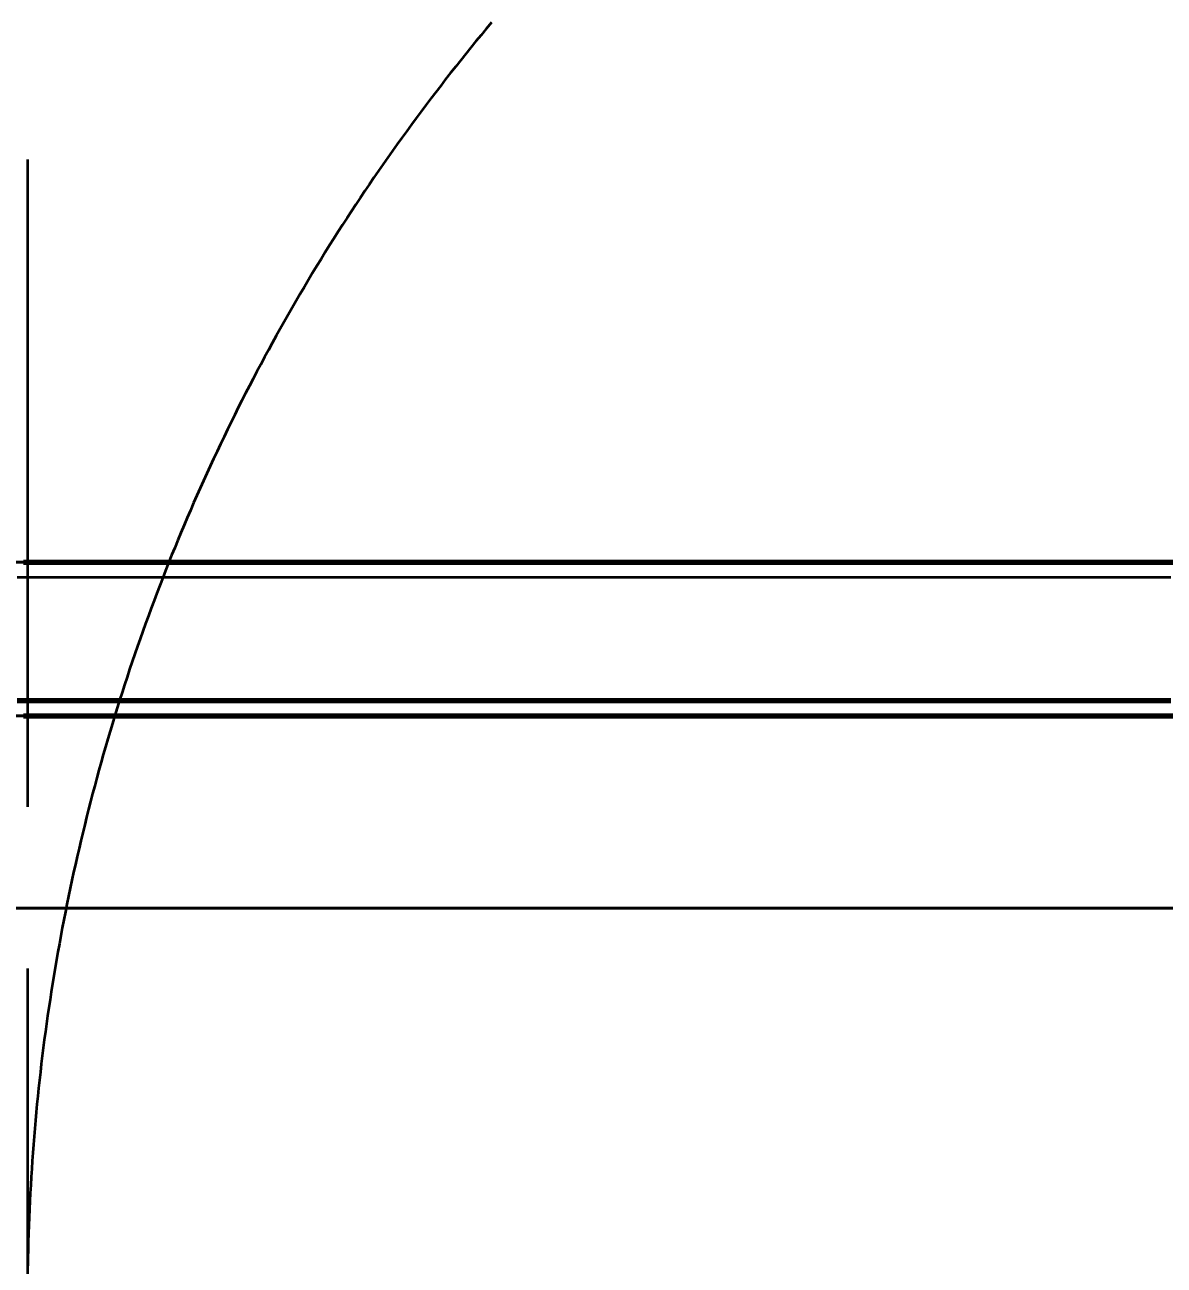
# Model space of a CAD drawing. Header units: millimetres. Extents: x 0 to 2382, y 0 to 420.
# Drawn here: x 146.83 to 153.87, y 294.11 to 301.77 of the extents above; entities that cross this region are included whole.
import ezdxf

# ---------------------------------------------------------------- set-up
doc = ezdxf.new("R2010")
doc.units = ezdxf.units.MM
doc.linetypes.add('IRAM-E-TRAZOS', pattern=[5, 4, -1])
for name, color, linetype, lineweight in [('01-VISIBLE', 7, 'CONTINUOUS', 70), ('02-OCULTA', 4, 'IRAM-E-TRAZOS', 35), ('04-COTA', 3, 'CONTINUOUS', 18)]:
    doc.layers.add(name, color=color, linetype=linetype, lineweight=lineweight)
doc.styles.add('ISO3098', font='isocpeur.ttf')
doc.dimstyles.new('FLAMA-IRAM', dxfattribs={"dimtxt": 3.5, "dimasz": 3.5, "dimexe": 2, "dimexo": 1.5, "dimgap": 1, "dimtad": 1, "dimdec": 1, "dimtxsty": 'ISO3098', "dimblk": 'IRAM_FLECHA', "dimblk1": 'IRAM_FLECHA', "dimblk2": 'IRAM_FLECHA', "dimcen": 2.5, "dimclrd": 256, "dimclre": 256, "dimclrt": 256, "dimazin": 3, "dimtfac": 1, "dimtmove": 0, "dimatfit": 3, "dimlwd": 18, "dimlwe": 18})

# ---------------------------------------------------------------- blocks, each defined once
blk = doc.blocks.new('IRAM_FLECHA')
blk.add_solid([(0, 0), (-1, 0.125), (-1, -0.125)])

msp = doc.modelspace()

# ---------------------------------------------------------------- linework, layer by layer
at = {"layer": '01-VISIBLE'}
for points in [[(146.825, 298.45), (146.9225, 298.45), (147.02, 298.45), (147.1175, 298.45), (147.215, 298.45), (147.3125, 298.45), (147.41, 298.45), (147.5075, 298.45), (147.605, 298.45), (147.7025, 298.45), (147.8, 298.45), (147.8975, 298.45), (147.995, 298.45), (148.0925, 298.45), (148.19, 298.45), (148.2875, 298.45), (148.385, 298.45), (148.4825, 298.45), (148.58, 298.45), (148.6775, 298.45), (148.775, 298.45), (148.8725, 298.45), (148.97, 298.45), (149.0675, 298.45), (149.165, 298.45), (149.2625, 298.45), (149.36, 298.45), (149.4575, 298.45), (149.555, 298.45), (149.6525, 298.45), (149.75, 298.45), (149.8475, 298.45), (149.945, 298.45), (150.0425, 298.45), (150.14, 298.45), (150.2375, 298.45), (150.335, 298.45), (150.4325, 298.45), (150.53, 298.45), (150.6275, 298.45), (150.725, 298.45), (150.8225, 298.45), (150.92, 298.45), (151.0175, 298.45), (151.115, 298.45), (151.2125, 298.45), (151.31, 298.45), (151.4075, 298.45), (151.505, 298.45), (151.6025, 298.45), (151.7, 298.45), (151.7975, 298.45), (151.895, 298.45), (151.9925, 298.45), (152.09, 298.45), (152.1875, 298.45), (152.285, 298.45), (152.3825, 298.45), (152.48, 298.45), (152.5775, 298.45), (152.675, 298.45), (152.7725, 298.45), (152.87, 298.45), (152.9675, 298.45), (153.065, 298.45), (153.1625, 298.45), (153.26, 298.45), (153.3575, 298.45), (153.455, 298.45), (153.5525, 298.45), (153.65, 298.45), (153.7475, 298.45), (153.845, 298.45), (153.9425, 298.45)], [(146.7868, 297.595), (146.8831, 297.595), (146.9794, 297.595), (147.0757, 297.595), (147.172, 297.595), (147.2683, 297.595), (147.3646, 297.595), (147.4609, 297.595), (147.5573, 297.595), (147.6536, 297.595), (147.7499, 297.595), (147.8462, 297.595), (147.9425, 297.595), (148.0388, 297.595), (148.1351, 297.595), (148.2314, 297.595), (148.3278, 297.595), (148.4241, 297.595), (148.5204, 297.595), (148.6167, 297.595), (148.713, 297.595), (148.8093, 297.595), (148.9056, 297.595), (149.0019, 297.595), (149.0983, 297.595), (149.1946, 297.595), (149.2909, 297.595), (149.3872, 297.595), (149.4835, 297.595), (149.5798, 297.595), (149.6761, 297.595), (149.7724, 297.595), (149.8688, 297.595), (149.9651, 297.595), (150.0614, 297.595), (150.1577, 297.595), (150.254, 297.595), (150.3503, 297.595), (150.4466, 297.595), (150.5429, 297.595), (150.6393, 297.595), (150.7356, 297.595), (150.8319, 297.595), (150.9282, 297.595), (151.0245, 297.595), (151.1208, 297.595), (151.2171, 297.595), (151.3134, 297.595), (151.4098, 297.595), (151.5061, 297.595), (151.6024, 297.595), (151.6987, 297.595), (151.795, 297.595), (151.8913, 297.595), (151.9876, 297.595), (152.0839, 297.595), (152.1803, 297.595), (152.2766, 297.595), (152.3729, 297.595), (152.4692, 297.595), (152.5655, 297.595), (152.6618, 297.595), (152.7581, 297.595), (152.8544, 297.595), (152.9508, 297.595), (153.0471, 297.595), (153.1434, 297.595), (153.2397, 297.595), (153.336, 297.595), (153.4323, 297.595), (153.5286, 297.595), (153.6249, 297.595), (153.7213, 297.595), (153.8176, 297.595), (153.9139, 297.595)], [(146.825, 297.5), (146.9225, 297.5), (147.02, 297.5), (147.1175, 297.5), (147.215, 297.5), (147.3125, 297.5), (147.41, 297.5), (147.5075, 297.5), (147.605, 297.5), (147.7025, 297.5), (147.8, 297.5), (147.8975, 297.5), (147.995, 297.5), (148.0925, 297.5), (148.19, 297.5), (148.2875, 297.5), (148.385, 297.5), (148.4825, 297.5), (148.58, 297.5), (148.6775, 297.5), (148.775, 297.5), (148.8725, 297.5), (148.97, 297.5), (149.0675, 297.5), (149.165, 297.5), (149.2625, 297.5), (149.36, 297.5), (149.4575, 297.5), (149.555, 297.5), (149.6525, 297.5), (149.75, 297.5), (149.8475, 297.5), (149.945, 297.5), (150.0425, 297.5), (150.14, 297.5), (150.2375, 297.5), (150.335, 297.5), (150.4325, 297.5), (150.53, 297.5), (150.6275, 297.5), (150.725, 297.5), (150.8225, 297.5), (150.92, 297.5), (151.0175, 297.5), (151.115, 297.5), (151.2125, 297.5), (151.31, 297.5), (151.4075, 297.5), (151.505, 297.5), (151.6025, 297.5), (151.7, 297.5), (151.7975, 297.5), (151.895, 297.5), (151.9925, 297.5), (152.09, 297.5), (152.1875, 297.5), (152.285, 297.5), (152.3825, 297.5), (152.48, 297.5), (152.5775, 297.5), (152.675, 297.5), (152.7725, 297.5), (152.87, 297.5), (152.9675, 297.5), (153.065, 297.5), (153.1625, 297.5), (153.26, 297.5), (153.3575, 297.5), (153.455, 297.5), (153.5525, 297.5), (153.65, 297.5), (153.7475, 297.5), (153.845, 297.5), (153.9425, 297.5)]]:
    msp.add_lwpolyline(points, dxfattribs=at)
at = {"layer": '02-OCULTA'}
msp.add_line((146.85, 305.9382), (146.85, 290.177), dxfattribs=at)
for points in [[(149.717, 301.7846), (149.6849, 301.7462), (149.6529, 301.7077), (149.6211, 301.669), (149.5895, 301.6302), (149.558, 301.5912), (149.5267, 301.5522), (149.4956, 301.513), (149.4646, 301.4736), (149.4337, 301.4342), (149.4031, 301.3946), (149.3726, 301.3549), (149.3422, 301.3151), (149.312, 301.2751), (149.282, 301.235), (149.2522, 301.1948), (149.2225, 301.1545), (149.1929, 301.1141), (149.1636, 301.0735), (149.1344, 301.0328), (149.1054, 300.992), (149.0765, 300.9511), (149.0478, 300.91), (149.0193, 300.8689), (148.9909, 300.8276), (148.9628, 300.7862), (148.9347, 300.7447), (148.9069, 300.7031), (148.8792, 300.6614), (148.8517, 300.6195), (148.8244, 300.5776), (148.7972, 300.5355), (148.7702, 300.4933), (148.7434, 300.451), (148.7168, 300.4087), (148.6903, 300.3661), (148.664, 300.3235), (148.6379, 300.2808), (148.612, 300.238), (148.5862, 300.1951), (148.5606, 300.152), (148.5352, 300.1089), (148.5099, 300.0656), (148.4849, 300.0223), (148.46, 299.9788), (148.4353, 299.9353), (148.4107, 299.8916), (148.3864, 299.8479), (148.3622, 299.804), (148.3382, 299.7601), (148.3144, 299.716), (148.2908, 299.6719), (148.2673, 299.6276), (148.2441, 299.5833), (148.221, 299.5389), (148.1981, 299.4943), (148.1753, 299.4497), (148.1528, 299.405), (148.1304, 299.3602), (148.1083, 299.3153), (148.0863, 299.2703), (148.0644, 299.2252), (148.0428, 299.1801), (148.0214, 299.1348), (148.0001, 299.0895), (147.9791, 299.0441), (147.9582, 298.9986), (147.9375, 298.953), (147.917, 298.9073), (147.8966, 298.8615), (147.8765, 298.8157), (147.8565, 298.7698), (147.8368, 298.7238), (147.8172, 298.6777), (147.7978, 298.6315), (147.7786, 298.5852), (147.7596, 298.5389), (147.7408, 298.4925), (147.7222, 298.446), (147.7037, 298.3995), (147.6855, 298.3529), (147.6674, 298.3062), (147.6495, 298.2594), (147.6319, 298.2125), (147.6144, 298.1656), (147.5971, 298.1186), (147.58, 298.0716), (147.5631, 298.0244), (147.5463, 297.9772), (147.5298, 297.93), (147.5135, 297.8826), (147.4973, 297.8352), (147.4814, 297.7878), (147.4656, 297.7402), (147.4501, 297.6926), (147.4347, 297.645), (147.4195, 297.5973), (147.4046, 297.5495), (147.3898, 297.5016), (147.3752, 297.4537), (147.3608, 297.4058), (147.3466, 297.3578), (147.3326, 297.3097), (147.3188, 297.2615), (147.3052, 297.2134), (147.2918, 297.1651), (147.2786, 297.1168), (147.2656, 297.0685), (147.2528, 297.0201), (147.2402, 296.9716), (147.2277, 296.9231), (147.2155, 296.8745), (147.2035, 296.8259), (147.1917, 296.7773), (147.18, 296.7286), (147.1686, 296.6798), (147.1574, 296.631), (147.1463, 296.5822), (147.1355, 296.5333), (147.1249, 296.4844), (147.1144, 296.4354), (147.1042, 296.3864), (147.0942, 296.3373), (147.0843, 296.2882), (147.0747, 296.2391), (147.0653, 296.1899), (147.056, 296.1407), (147.047, 296.0914), (147.0382, 296.0421), (147.0295, 295.9928), (147.0211, 295.9435), (147.0129, 295.8941), (147.0049, 295.8446), (146.997, 295.7952), (146.9894, 295.7457), (146.982, 295.6962), (146.9748, 295.6466), (146.9678, 295.597), (146.9609, 295.5474), (146.9543, 295.4978), (146.9479, 295.4481), (146.9417, 295.3985), (146.9357, 295.3487), (146.9299, 295.299), (146.9243, 295.2492), (146.9189, 295.1995), (146.9137, 295.1497), (146.9087, 295.0998), (146.9039, 295.05), (146.8993, 295.0001), (146.895, 294.9503), (146.8908, 294.9004), (146.8868, 294.8504), (146.883, 294.8005), (146.8795, 294.7506), (146.8761, 294.7006), (146.8729, 294.6506), (146.87, 294.6006), (146.8672, 294.5506), (146.8647, 294.5006), (146.8623, 294.4506), (146.8602, 294.4006), (146.8583, 294.3506), (146.8565, 294.3005), (146.855, 294.2505), (146.8537, 294.2004), (146.8525, 294.1503), (146.8516, 294.1003)], [(149.717, 301.7846), (149.6849, 301.7462), (149.6529, 301.7077), (149.6211, 301.669), (149.5895, 301.6302), (149.558, 301.5912), (149.5267, 301.5522), (149.4956, 301.513), (149.4646, 301.4736), (149.4337, 301.4342), (149.4031, 301.3946), (149.3726, 301.3549), (149.3422, 301.3151), (149.312, 301.2751), (149.282, 301.235), (149.2522, 301.1948), (149.2225, 301.1545), (149.1929, 301.1141), (149.1636, 301.0735), (149.1344, 301.0328), (149.1054, 300.992), (149.0765, 300.9511), (149.0478, 300.91), (149.0193, 300.8689), (148.9909, 300.8276), (148.9628, 300.7862), (148.9347, 300.7447), (148.9069, 300.7031), (148.8792, 300.6614), (148.8517, 300.6195), (148.8244, 300.5776), (148.7972, 300.5355), (148.7702, 300.4933), (148.7434, 300.451), (148.7168, 300.4087), (148.6903, 300.3661), (148.664, 300.3235), (148.6379, 300.2808), (148.612, 300.238), (148.5862, 300.1951), (148.5606, 300.152), (148.5352, 300.1089), (148.5099, 300.0656), (148.4849, 300.0223), (148.46, 299.9788), (148.4353, 299.9353), (148.4107, 299.8916), (148.3864, 299.8479), (148.3622, 299.804), (148.3382, 299.7601), (148.3144, 299.716), (148.2908, 299.6719), (148.2673, 299.6276), (148.2441, 299.5833), (148.221, 299.5389), (148.1981, 299.4943), (148.1753, 299.4497), (148.1528, 299.405), (148.1304, 299.3602), (148.1083, 299.3153), (148.0863, 299.2703), (148.0644, 299.2252), (148.0428, 299.1801), (148.0214, 299.1348), (148.0001, 299.0895), (147.9791, 299.0441), (147.9582, 298.9986), (147.9375, 298.953), (147.917, 298.9073), (147.8966, 298.8615), (147.8765, 298.8157), (147.8565, 298.7698), (147.8368, 298.7238), (147.8172, 298.6777), (147.7978, 298.6315), (147.7786, 298.5852), (147.7596, 298.5389), (147.7408, 298.4925), (147.7222, 298.446), (147.7037, 298.3995), (147.6855, 298.3529), (147.6674, 298.3062), (147.6495, 298.2594), (147.6319, 298.2125), (147.6144, 298.1656), (147.5971, 298.1186), (147.58, 298.0716), (147.5631, 298.0244), (147.5463, 297.9772), (147.5298, 297.93), (147.5135, 297.8826), (147.4973, 297.8352), (147.4814, 297.7878), (147.4656, 297.7402), (147.4501, 297.6926), (147.4347, 297.645), (147.4195, 297.5973), (147.4046, 297.5495), (147.3898, 297.5016), (147.3752, 297.4537), (147.3608, 297.4058), (147.3466, 297.3578), (147.3326, 297.3097), (147.3188, 297.2615), (147.3052, 297.2134), (147.2918, 297.1651), (147.2786, 297.1168), (147.2656, 297.0685), (147.2528, 297.0201), (147.2402, 296.9716), (147.2277, 296.9231), (147.2155, 296.8745), (147.2035, 296.8259), (147.1917, 296.7773), (147.18, 296.7286), (147.1686, 296.6798), (147.1574, 296.631), (147.1463, 296.5822), (147.1355, 296.5333), (147.1249, 296.4844), (147.1144, 296.4354), (147.1042, 296.3864), (147.0942, 296.3373), (147.0843, 296.2882), (147.0747, 296.2391), (147.0653, 296.1899), (147.056, 296.1407), (147.047, 296.0914), (147.0382, 296.0421), (147.0295, 295.9928), (147.0211, 295.9435), (147.0129, 295.8941), (147.0049, 295.8446), (146.997, 295.7952), (146.9894, 295.7457), (146.982, 295.6962), (146.9748, 295.6466), (146.9678, 295.597), (146.9609, 295.5474), (146.9543, 295.4978), (146.9479, 295.4481), (146.9417, 295.3985), (146.9357, 295.3487), (146.9299, 295.299), (146.9243, 295.2492), (146.9189, 295.1995), (146.9137, 295.1497), (146.9087, 295.0998), (146.9039, 295.05), (146.8993, 295.0001), (146.895, 294.9503), (146.8908, 294.9004), (146.8868, 294.8504), (146.883, 294.8005), (146.8795, 294.7506), (146.8761, 294.7006), (146.8729, 294.6506), (146.87, 294.6006), (146.8672, 294.5506), (146.8647, 294.5006), (146.8623, 294.4506), (146.8602, 294.4006), (146.8583, 294.3506), (146.8565, 294.3005), (146.855, 294.2505), (146.8537, 294.2004), (146.8525, 294.1503), (146.8516, 294.1003)], [(153.8876, 298.45), (153.7925, 298.45), (153.6974, 298.45), (153.6023, 298.45), (153.5071, 298.45), (153.412, 298.45), (153.3169, 298.45), (153.2218, 298.45), (153.1266, 298.45), (153.0315, 298.45), (152.9364, 298.45), (152.8413, 298.45), (152.7461, 298.45), (152.651, 298.45), (152.5559, 298.45), (152.4608, 298.45), (152.3656, 298.45), (152.2705, 298.45), (152.1754, 298.45), (152.0803, 298.45), (151.9851, 298.45), (151.89, 298.45), (151.7949, 298.45), (151.6998, 298.45), (151.6046, 298.45), (151.5095, 298.45), (151.4144, 298.45), (151.3193, 298.45), (151.2241, 298.45), (151.129, 298.45), (151.0339, 298.45), (150.9388, 298.45), (150.8436, 298.45), (150.7485, 298.45), (150.6534, 298.45), (150.5583, 298.45), (150.4631, 298.45), (150.368, 298.45), (150.2729, 298.45), (150.1778, 298.45), (150.0826, 298.45), (149.9875, 298.45), (149.8924, 298.45), (149.7973, 298.45), (149.7021, 298.45), (149.607, 298.45), (149.5119, 298.45), (149.4168, 298.45), (149.3216, 298.45), (149.2265, 298.45), (149.1314, 298.45), (149.0363, 298.45), (148.9411, 298.45), (148.846, 298.45), (148.7509, 298.45), (148.6558, 298.45), (148.5606, 298.45), (148.4655, 298.45), (148.3704, 298.45), (148.2753, 298.45), (148.1801, 298.45), (148.085, 298.45), (147.9899, 298.45), (147.8948, 298.45), (147.7996, 298.45), (147.7045, 298.45), (147.6094, 298.45), (147.5143, 298.45), (147.4191, 298.45), (147.324, 298.45), (147.2289, 298.45), (147.1338, 298.45), (147.0386, 298.45), (146.9435, 298.45), (146.8484, 298.45), (146.7533, 298.45)], [(146.7533, 298.45), (146.8484, 298.45), (146.9435, 298.45), (147.0386, 298.45), (147.1338, 298.45), (147.2289, 298.45), (147.324, 298.45), (147.4191, 298.45), (147.5143, 298.45), (147.6094, 298.45), (147.7045, 298.45), (147.7996, 298.45), (147.8948, 298.45), (147.9899, 298.45), (148.085, 298.45), (148.1801, 298.45), (148.2753, 298.45), (148.3704, 298.45), (148.4655, 298.45), (148.5606, 298.45), (148.6558, 298.45), (148.7509, 298.45), (148.846, 298.45), (148.9411, 298.45), (149.0363, 298.45), (149.1314, 298.45), (149.2265, 298.45), (149.3216, 298.45), (149.4168, 298.45), (149.5119, 298.45), (149.607, 298.45), (149.7021, 298.45), (149.7973, 298.45), (149.8924, 298.45), (149.9875, 298.45), (150.0826, 298.45), (150.1778, 298.45), (150.2729, 298.45), (150.368, 298.45), (150.4631, 298.45), (150.5583, 298.45), (150.6534, 298.45), (150.7485, 298.45), (150.8436, 298.45), (150.9388, 298.45), (151.0339, 298.45), (151.129, 298.45), (151.2241, 298.45), (151.3193, 298.45), (151.4144, 298.45), (151.5095, 298.45), (151.6046, 298.45), (151.6998, 298.45), (151.7949, 298.45), (151.89, 298.45), (151.9851, 298.45), (152.0803, 298.45), (152.1754, 298.45), (152.2705, 298.45), (152.3656, 298.45), (152.4608, 298.45), (152.5559, 298.45), (152.651, 298.45), (152.7461, 298.45), (152.8413, 298.45), (152.9364, 298.45), (153.0315, 298.45), (153.1266, 298.45), (153.2218, 298.45), (153.3169, 298.45), (153.412, 298.45), (153.5071, 298.45), (153.6023, 298.45), (153.6974, 298.45), (153.7925, 298.45), (153.8876, 298.45)], [(153.9425, 298.45), (153.845, 298.45), (153.7475, 298.45), (153.65, 298.45), (153.5525, 298.45), (153.455, 298.45), (153.3575, 298.45), (153.26, 298.45), (153.1625, 298.45), (153.065, 298.45), (152.9675, 298.45), (152.87, 298.45), (152.7725, 298.45), (152.675, 298.45), (152.5775, 298.45), (152.48, 298.45), (152.3825, 298.45), (152.285, 298.45), (152.1875, 298.45), (152.09, 298.45), (151.9925, 298.45), (151.895, 298.45), (151.7975, 298.45), (151.7, 298.45), (151.6025, 298.45), (151.505, 298.45), (151.4075, 298.45), (151.31, 298.45), (151.2125, 298.45), (151.115, 298.45), (151.0175, 298.45), (150.92, 298.45), (150.8225, 298.45), (150.725, 298.45), (150.6275, 298.45), (150.53, 298.45), (150.4325, 298.45), (150.335, 298.45), (150.2375, 298.45), (150.14, 298.45), (150.0425, 298.45), (149.945, 298.45), (149.8475, 298.45), (149.75, 298.45), (149.6525, 298.45), (149.555, 298.45), (149.4575, 298.45), (149.36, 298.45), (149.2625, 298.45), (149.165, 298.45), (149.0675, 298.45), (148.97, 298.45), (148.8725, 298.45), (148.775, 298.45), (148.6775, 298.45), (148.58, 298.45), (148.4825, 298.45), (148.385, 298.45), (148.2875, 298.45), (148.19, 298.45), (148.0925, 298.45), (147.995, 298.45), (147.8975, 298.45), (147.8, 298.45), (147.7025, 298.45), (147.605, 298.45), (147.5075, 298.45), (147.41, 298.45), (147.3125, 298.45), (147.215, 298.45), (147.1175, 298.45), (147.02, 298.45), (146.9225, 298.45), (146.825, 298.45)], [(153.9139, 298.355), (153.8176, 298.355), (153.7213, 298.355), (153.6249, 298.355), (153.5286, 298.355), (153.4323, 298.355), (153.336, 298.355), (153.2397, 298.355), (153.1434, 298.355), (153.0471, 298.355), (152.9508, 298.355), (152.8544, 298.355), (152.7581, 298.355), (152.6618, 298.355), (152.5655, 298.355), (152.4692, 298.355), (152.3729, 298.355), (152.2766, 298.355), (152.1803, 298.355), (152.0839, 298.355), (151.9876, 298.355), (151.8913, 298.355), (151.795, 298.355), (151.6987, 298.355), (151.6024, 298.355), (151.5061, 298.355), (151.4098, 298.355), (151.3134, 298.355), (151.2171, 298.355), (151.1208, 298.355), (151.0245, 298.355), (150.9282, 298.355), (150.8319, 298.355), (150.7356, 298.355), (150.6393, 298.355), (150.5429, 298.355), (150.4466, 298.355), (150.3503, 298.355), (150.254, 298.355), (150.1577, 298.355), (150.0614, 298.355), (149.9651, 298.355), (149.8688, 298.355), (149.7724, 298.355), (149.6761, 298.355), (149.5798, 298.355), (149.4835, 298.355), (149.3872, 298.355), (149.2909, 298.355), (149.1946, 298.355), (149.0983, 298.355), (149.0019, 298.355), (148.9056, 298.355), (148.8093, 298.355), (148.713, 298.355), (148.6167, 298.355), (148.5204, 298.355), (148.4241, 298.355), (148.3278, 298.355), (148.2314, 298.355), (148.1351, 298.355), (148.0388, 298.355), (147.9425, 298.355), (147.8462, 298.355), (147.7499, 298.355), (147.6536, 298.355), (147.5573, 298.355), (147.4609, 298.355), (147.3646, 298.355), (147.2683, 298.355), (147.172, 298.355), (147.0757, 298.355), (146.9794, 298.355), (146.8831, 298.355), (146.7868, 298.355)], [(153.9139, 298.355), (153.8176, 298.355), (153.7213, 298.355), (153.6249, 298.355), (153.5286, 298.355), (153.4323, 298.355), (153.336, 298.355), (153.2397, 298.355), (153.1434, 298.355), (153.0471, 298.355), (152.9508, 298.355), (152.8544, 298.355), (152.7581, 298.355), (152.6618, 298.355), (152.5655, 298.355), (152.4692, 298.355), (152.3729, 298.355), (152.2766, 298.355), (152.1803, 298.355), (152.0839, 298.355), (151.9876, 298.355), (151.8913, 298.355), (151.795, 298.355), (151.6987, 298.355), (151.6024, 298.355), (151.5061, 298.355), (151.4098, 298.355), (151.3134, 298.355), (151.2171, 298.355), (151.1208, 298.355), (151.0245, 298.355), (150.9282, 298.355), (150.8319, 298.355), (150.7356, 298.355), (150.6393, 298.355), (150.5429, 298.355), (150.4466, 298.355), (150.3503, 298.355), (150.254, 298.355), (150.1577, 298.355), (150.0614, 298.355), (149.9651, 298.355), (149.8688, 298.355), (149.7724, 298.355), (149.6761, 298.355), (149.5798, 298.355), (149.4835, 298.355), (149.3872, 298.355), (149.2909, 298.355), (149.1946, 298.355), (149.0983, 298.355), (149.0019, 298.355), (148.9056, 298.355), (148.8093, 298.355), (148.713, 298.355), (148.6167, 298.355), (148.5204, 298.355), (148.4241, 298.355), (148.3278, 298.355), (148.2314, 298.355), (148.1351, 298.355), (148.0388, 298.355), (147.9425, 298.355), (147.8462, 298.355), (147.7499, 298.355), (147.6536, 298.355), (147.5573, 298.355), (147.4609, 298.355), (147.3646, 298.355), (147.2683, 298.355), (147.172, 298.355), (147.0757, 298.355), (146.9794, 298.355), (146.8831, 298.355), (146.7868, 298.355)], [(146.8168, 297.595), (146.9122, 297.595), (147.0075, 297.595), (147.1029, 297.595), (147.1982, 297.595), (147.2936, 297.595), (147.389, 297.595), (147.4843, 297.595), (147.5797, 297.595), (147.6751, 297.595), (147.7704, 297.595), (147.8658, 297.595), (147.9611, 297.595), (148.0565, 297.595), (148.1519, 297.595), (148.2472, 297.595), (148.3426, 297.595), (148.438, 297.595), (148.5333, 297.595), (148.6287, 297.595), (148.724, 297.595), (148.8194, 297.595), (148.9148, 297.595), (149.0101, 297.595), (149.1055, 297.595), (149.2009, 297.595), (149.2962, 297.595), (149.3916, 297.595), (149.4869, 297.595), (149.5823, 297.595), (149.6777, 297.595), (149.773, 297.595), (149.8684, 297.595), (149.9638, 297.595), (150.0591, 297.595), (150.1545, 297.595), (150.2498, 297.595), (150.3452, 297.595), (150.4406, 297.595), (150.5359, 297.595), (150.6313, 297.595), (150.7267, 297.595), (150.822, 297.595), (150.9174, 297.595), (151.0127, 297.595), (151.1081, 297.595), (151.2035, 297.595), (151.2988, 297.595), (151.3942, 297.595), (151.4896, 297.595), (151.5849, 297.595), (151.6803, 297.595), (151.7756, 297.595), (151.871, 297.595), (151.9664, 297.595), (152.0617, 297.595), (152.1571, 297.595), (152.2525, 297.595), (152.3478, 297.595), (152.4432, 297.595), (152.5385, 297.595), (152.6339, 297.595), (152.7293, 297.595), (152.8246, 297.595), (152.92, 297.595), (153.0154, 297.595), (153.1107, 297.595), (153.2061, 297.595), (153.3014, 297.595), (153.3968, 297.595), (153.4922, 297.595), (153.5875, 297.595), (153.6829, 297.595), (153.7783, 297.595), (153.8736, 297.595)], [(153.8876, 297.5), (153.7925, 297.5), (153.6974, 297.5), (153.6023, 297.5), (153.5071, 297.5), (153.412, 297.5), (153.3169, 297.5), (153.2218, 297.5), (153.1266, 297.5), (153.0315, 297.5), (152.9364, 297.5), (152.8413, 297.5), (152.7461, 297.5), (152.651, 297.5), (152.5559, 297.5), (152.4608, 297.5), (152.3656, 297.5), (152.2705, 297.5), (152.1754, 297.5), (152.0803, 297.5), (151.9851, 297.5), (151.89, 297.5), (151.7949, 297.5), (151.6998, 297.5), (151.6046, 297.5), (151.5095, 297.5), (151.4144, 297.5), (151.3193, 297.5), (151.2241, 297.5), (151.129, 297.5), (151.0339, 297.5), (150.9388, 297.5), (150.8436, 297.5), (150.7485, 297.5), (150.6534, 297.5), (150.5583, 297.5), (150.4631, 297.5), (150.368, 297.5), (150.2729, 297.5), (150.1778, 297.5), (150.0826, 297.5), (149.9875, 297.5), (149.8924, 297.5), (149.7973, 297.5), (149.7021, 297.5), (149.607, 297.5), (149.5119, 297.5), (149.4168, 297.5), (149.3216, 297.5), (149.2265, 297.5), (149.1314, 297.5), (149.0363, 297.5), (148.9411, 297.5), (148.846, 297.5), (148.7509, 297.5), (148.6558, 297.5), (148.5606, 297.5), (148.4655, 297.5), (148.3704, 297.5), (148.2753, 297.5), (148.1801, 297.5), (148.085, 297.5), (147.9899, 297.5), (147.8948, 297.5), (147.7996, 297.5), (147.7045, 297.5), (147.6094, 297.5), (147.5143, 297.5), (147.4191, 297.5), (147.324, 297.5), (147.2289, 297.5), (147.1338, 297.5), (147.0386, 297.5), (146.9435, 297.5), (146.8484, 297.5), (146.7533, 297.5)], [(146.7533, 297.5), (146.8484, 297.5), (146.9435, 297.5), (147.0386, 297.5), (147.1338, 297.5), (147.2289, 297.5), (147.324, 297.5), (147.4191, 297.5), (147.5143, 297.5), (147.6094, 297.5), (147.7045, 297.5), (147.7996, 297.5), (147.8948, 297.5), (147.9899, 297.5), (148.085, 297.5), (148.1801, 297.5), (148.2753, 297.5), (148.3704, 297.5), (148.4655, 297.5), (148.5606, 297.5), (148.6558, 297.5), (148.7509, 297.5), (148.846, 297.5), (148.9411, 297.5), (149.0363, 297.5), (149.1314, 297.5), (149.2265, 297.5), (149.3216, 297.5), (149.4168, 297.5), (149.5119, 297.5), (149.607, 297.5), (149.7021, 297.5), (149.7973, 297.5), (149.8924, 297.5), (149.9875, 297.5), (150.0826, 297.5), (150.1778, 297.5), (150.2729, 297.5), (150.368, 297.5), (150.4631, 297.5), (150.5583, 297.5), (150.6534, 297.5), (150.7485, 297.5), (150.8436, 297.5), (150.9388, 297.5), (151.0339, 297.5), (151.129, 297.5), (151.2241, 297.5), (151.3193, 297.5), (151.4144, 297.5), (151.5095, 297.5), (151.6046, 297.5), (151.6998, 297.5), (151.7949, 297.5), (151.89, 297.5), (151.9851, 297.5), (152.0803, 297.5), (152.1754, 297.5), (152.2705, 297.5), (152.3656, 297.5), (152.4608, 297.5), (152.5559, 297.5), (152.651, 297.5), (152.7461, 297.5), (152.8413, 297.5), (152.9364, 297.5), (153.0315, 297.5), (153.1266, 297.5), (153.2218, 297.5), (153.3169, 297.5), (153.412, 297.5), (153.5071, 297.5), (153.6023, 297.5), (153.6974, 297.5), (153.7925, 297.5), (153.8876, 297.5)], [(153.8876, 297.5), (153.7925, 297.5), (153.6974, 297.5), (153.6023, 297.5), (153.5071, 297.5), (153.412, 297.5), (153.3169, 297.5), (153.2218, 297.5), (153.1266, 297.5), (153.0315, 297.5), (152.9364, 297.5), (152.8413, 297.5), (152.7461, 297.5), (152.651, 297.5), (152.5559, 297.5), (152.4608, 297.5), (152.3656, 297.5), (152.2705, 297.5), (152.1754, 297.5), (152.0803, 297.5), (151.9851, 297.5), (151.89, 297.5), (151.7949, 297.5), (151.6998, 297.5), (151.6046, 297.5), (151.5095, 297.5), (151.4144, 297.5), (151.3193, 297.5), (151.2241, 297.5), (151.129, 297.5), (151.0339, 297.5), (150.9388, 297.5), (150.8436, 297.5), (150.7485, 297.5), (150.6534, 297.5), (150.5583, 297.5), (150.4631, 297.5), (150.368, 297.5), (150.2729, 297.5), (150.1778, 297.5), (150.0826, 297.5), (149.9875, 297.5), (149.8924, 297.5), (149.7973, 297.5), (149.7021, 297.5), (149.607, 297.5), (149.5119, 297.5), (149.4168, 297.5), (149.3216, 297.5), (149.2265, 297.5), (149.1314, 297.5), (149.0363, 297.5), (148.9411, 297.5), (148.846, 297.5), (148.7509, 297.5), (148.6558, 297.5), (148.5606, 297.5), (148.4655, 297.5), (148.3704, 297.5), (148.2753, 297.5), (148.1801, 297.5), (148.085, 297.5), (147.9899, 297.5), (147.8948, 297.5), (147.7996, 297.5), (147.7045, 297.5), (147.6094, 297.5), (147.5143, 297.5), (147.4191, 297.5), (147.324, 297.5), (147.2289, 297.5), (147.1338, 297.5), (147.0386, 297.5), (146.9435, 297.5), (146.8484, 297.5), (146.7533, 297.5)], [(146.7533, 297.5), (146.8484, 297.5), (146.9435, 297.5), (147.0386, 297.5), (147.1338, 297.5), (147.2289, 297.5), (147.324, 297.5), (147.4191, 297.5), (147.5143, 297.5), (147.6094, 297.5), (147.7045, 297.5), (147.7996, 297.5), (147.8948, 297.5), (147.9899, 297.5), (148.085, 297.5), (148.1801, 297.5), (148.2753, 297.5), (148.3704, 297.5), (148.4655, 297.5), (148.5606, 297.5), (148.6558, 297.5), (148.7509, 297.5), (148.846, 297.5), (148.9411, 297.5), (149.0363, 297.5), (149.1314, 297.5), (149.2265, 297.5), (149.3216, 297.5), (149.4168, 297.5), (149.5119, 297.5), (149.607, 297.5), (149.7021, 297.5), (149.7973, 297.5), (149.8924, 297.5), (149.9875, 297.5), (150.0826, 297.5), (150.1778, 297.5), (150.2729, 297.5), (150.368, 297.5), (150.4631, 297.5), (150.5583, 297.5), (150.6534, 297.5), (150.7485, 297.5), (150.8436, 297.5), (150.9388, 297.5), (151.0339, 297.5), (151.129, 297.5), (151.2241, 297.5), (151.3193, 297.5), (151.4144, 297.5), (151.5095, 297.5), (151.6046, 297.5), (151.6998, 297.5), (151.7949, 297.5), (151.89, 297.5), (151.9851, 297.5), (152.0803, 297.5), (152.1754, 297.5), (152.2705, 297.5), (152.3656, 297.5), (152.4608, 297.5), (152.5559, 297.5), (152.651, 297.5), (152.7461, 297.5), (152.8413, 297.5), (152.9364, 297.5), (153.0315, 297.5), (153.1266, 297.5), (153.2218, 297.5), (153.3169, 297.5), (153.412, 297.5), (153.5071, 297.5), (153.6023, 297.5), (153.6974, 297.5), (153.7925, 297.5), (153.8876, 297.5)], [(153.935, 297.5), (153.8423, 297.5), (153.7495, 297.5), (153.6568, 297.5), (153.564, 297.5), (153.4713, 297.5), (153.3785, 297.5), (153.2858, 297.5), (153.193, 297.5), (153.1003, 297.5), (153.0075, 297.5), (152.9148, 297.5), (152.822, 297.5), (152.7293, 297.5), (152.6365, 297.5), (152.5438, 297.5), (152.451, 297.5), (152.3583, 297.5), (152.2655, 297.5), (152.1728, 297.5), (152.08, 297.5), (151.9873, 297.5), (151.8945, 297.5), (151.8018, 297.5), (151.709, 297.5), (151.6163, 297.5), (151.5235, 297.5), (151.4308, 297.5), (151.338, 297.5), (151.2453, 297.5), (151.1525, 297.5), (151.0598, 297.5), (150.967, 297.5), (150.8743, 297.5), (150.7815, 297.5), (150.6888, 297.5), (150.596, 297.5), (150.5033, 297.5), (150.4105, 297.5), (150.3178, 297.5), (150.225, 297.5), (150.1323, 297.5), (150.0395, 297.5), (149.9468, 297.5), (149.854, 297.5), (149.7613, 297.5), (149.6685, 297.5), (149.5758, 297.5), (149.483, 297.5), (149.3903, 297.5), (149.2975, 297.5), (149.2048, 297.5), (149.112, 297.5), (149.0193, 297.5), (148.9265, 297.5), (148.8338, 297.5), (148.741, 297.5), (148.6483, 297.5), (148.5555, 297.5), (148.4628, 297.5), (148.37, 297.5), (148.2773, 297.5), (148.1845, 297.5), (148.0918, 297.5), (147.999, 297.5), (147.9063, 297.5), (147.8135, 297.5), (147.7208, 297.5), (147.628, 297.5), (147.5353, 297.5), (147.4425, 297.5), (147.3498, 297.5), (147.257, 297.5), (147.1643, 297.5), (147.0715, 297.5), (146.9788, 297.5), (146.886, 297.5), (146.7933, 297.5)], [(146.7933, 297.5), (146.886, 297.5), (146.9788, 297.5), (147.0715, 297.5), (147.1643, 297.5), (147.257, 297.5), (147.3498, 297.5), (147.4425, 297.5), (147.5353, 297.5), (147.628, 297.5), (147.7208, 297.5), (147.8135, 297.5), (147.9063, 297.5), (147.999, 297.5), (148.0918, 297.5), (148.1845, 297.5), (148.2773, 297.5), (148.37, 297.5), (148.4628, 297.5), (148.5555, 297.5), (148.6483, 297.5), (148.741, 297.5), (148.8338, 297.5), (148.9265, 297.5), (149.0193, 297.5), (149.112, 297.5), (149.2048, 297.5), (149.2975, 297.5), (149.3903, 297.5), (149.483, 297.5), (149.5758, 297.5), (149.6685, 297.5), (149.7613, 297.5), (149.854, 297.5), (149.9468, 297.5), (150.0395, 297.5), (150.1323, 297.5), (150.225, 297.5), (150.3178, 297.5), (150.4105, 297.5), (150.5033, 297.5), (150.596, 297.5), (150.6888, 297.5), (150.7815, 297.5), (150.8743, 297.5), (150.967, 297.5), (151.0598, 297.5), (151.1525, 297.5), (151.2453, 297.5), (151.338, 297.5), (151.4308, 297.5), (151.5235, 297.5), (151.6163, 297.5), (151.709, 297.5), (151.8018, 297.5), (151.8945, 297.5), (151.9873, 297.5), (152.08, 297.5), (152.1728, 297.5), (152.2655, 297.5), (152.3583, 297.5), (152.451, 297.5), (152.5438, 297.5), (152.6365, 297.5), (152.7293, 297.5), (152.822, 297.5), (152.9148, 297.5), (153.0075, 297.5), (153.1003, 297.5), (153.193, 297.5), (153.2858, 297.5), (153.3785, 297.5), (153.4713, 297.5), (153.564, 297.5), (153.6568, 297.5), (153.7495, 297.5), (153.8423, 297.5), (153.935, 297.5)], [(153.9425, 297.5), (153.845, 297.5), (153.7475, 297.5), (153.65, 297.5), (153.5525, 297.5), (153.455, 297.5), (153.3575, 297.5), (153.26, 297.5), (153.1625, 297.5), (153.065, 297.5), (152.9675, 297.5), (152.87, 297.5), (152.7725, 297.5), (152.675, 297.5), (152.5775, 297.5), (152.48, 297.5), (152.3825, 297.5), (152.285, 297.5), (152.1875, 297.5), (152.09, 297.5), (151.9925, 297.5), (151.895, 297.5), (151.7975, 297.5), (151.7, 297.5), (151.6025, 297.5), (151.505, 297.5), (151.4075, 297.5), (151.31, 297.5), (151.2125, 297.5), (151.115, 297.5), (151.0175, 297.5), (150.92, 297.5), (150.8225, 297.5), (150.725, 297.5), (150.6275, 297.5), (150.53, 297.5), (150.4325, 297.5), (150.335, 297.5), (150.2375, 297.5), (150.14, 297.5), (150.0425, 297.5), (149.945, 297.5), (149.8475, 297.5), (149.75, 297.5), (149.6525, 297.5), (149.555, 297.5), (149.4575, 297.5), (149.36, 297.5), (149.2625, 297.5), (149.165, 297.5), (149.0675, 297.5), (148.97, 297.5), (148.8725, 297.5), (148.775, 297.5), (148.6775, 297.5), (148.58, 297.5), (148.4825, 297.5), (148.385, 297.5), (148.2875, 297.5), (148.19, 297.5), (148.0925, 297.5), (147.995, 297.5), (147.8975, 297.5), (147.8, 297.5), (147.7025, 297.5), (147.605, 297.5), (147.5075, 297.5), (147.41, 297.5), (147.3125, 297.5), (147.215, 297.5), (147.1175, 297.5), (147.02, 297.5), (146.9225, 297.5), (146.825, 297.5)], [(153.8876, 296.3125), (153.7925, 296.3125), (153.6974, 296.3125), (153.6023, 296.3125), (153.5071, 296.3125), (153.412, 296.3125), (153.3169, 296.3125), (153.2218, 296.3125), (153.1266, 296.3125), (153.0315, 296.3125), (152.9364, 296.3125), (152.8413, 296.3125), (152.7461, 296.3125), (152.651, 296.3125), (152.5559, 296.3125), (152.4608, 296.3125), (152.3656, 296.3125), (152.2705, 296.3125), (152.1754, 296.3125), (152.0803, 296.3125), (151.9851, 296.3125), (151.89, 296.3125), (151.7949, 296.3125), (151.6998, 296.3125), (151.6046, 296.3125), (151.5095, 296.3125), (151.4144, 296.3125), (151.3193, 296.3125), (151.2241, 296.3125), (151.129, 296.3125), (151.0339, 296.3125), (150.9388, 296.3125), (150.8436, 296.3125), (150.7485, 296.3125), (150.6534, 296.3125), (150.5583, 296.3125), (150.4631, 296.3125), (150.368, 296.3125), (150.2729, 296.3125), (150.1778, 296.3125), (150.0826, 296.3125), (149.9875, 296.3125), (149.8924, 296.3125), (149.7973, 296.3125), (149.7021, 296.3125), (149.607, 296.3125), (149.5119, 296.3125), (149.4168, 296.3125), (149.3216, 296.3125), (149.2265, 296.3125), (149.1314, 296.3125), (149.0363, 296.3125), (148.9411, 296.3125), (148.846, 296.3125), (148.7509, 296.3125), (148.6558, 296.3125), (148.5606, 296.3125), (148.4655, 296.3125), (148.3704, 296.3125), (148.2753, 296.3125), (148.1801, 296.3125), (148.085, 296.3125), (147.9899, 296.3125), (147.8948, 296.3125), (147.7996, 296.3125), (147.7045, 296.3125), (147.6094, 296.3125), (147.5143, 296.3125), (147.4191, 296.3125), (147.324, 296.3125), (147.2289, 296.3125), (147.1338, 296.3125), (147.0386, 296.3125), (146.9435, 296.3125), (146.8484, 296.3125), (146.7533, 296.3125)], [(146.7533, 296.3125), (146.8484, 296.3125), (146.9435, 296.3125), (147.0386, 296.3125), (147.1338, 296.3125), (147.2289, 296.3125), (147.324, 296.3125), (147.4191, 296.3125), (147.5143, 296.3125), (147.6094, 296.3125), (147.7045, 296.3125), (147.7996, 296.3125), (147.8948, 296.3125), (147.9899, 296.3125), (148.085, 296.3125), (148.1801, 296.3125), (148.2753, 296.3125), (148.3704, 296.3125), (148.4655, 296.3125), (148.5606, 296.3125), (148.6558, 296.3125), (148.7509, 296.3125), (148.846, 296.3125), (148.9411, 296.3125), (149.0363, 296.3125), (149.1314, 296.3125), (149.2265, 296.3125), (149.3216, 296.3125), (149.4168, 296.3125), (149.5119, 296.3125), (149.607, 296.3125), (149.7021, 296.3125), (149.7973, 296.3125), (149.8924, 296.3125), (149.9875, 296.3125), (150.0826, 296.3125), (150.1778, 296.3125), (150.2729, 296.3125), (150.368, 296.3125), (150.4631, 296.3125), (150.5583, 296.3125), (150.6534, 296.3125), (150.7485, 296.3125), (150.8436, 296.3125), (150.9388, 296.3125), (151.0339, 296.3125), (151.129, 296.3125), (151.2241, 296.3125), (151.3193, 296.3125), (151.4144, 296.3125), (151.5095, 296.3125), (151.6046, 296.3125), (151.6998, 296.3125), (151.7949, 296.3125), (151.89, 296.3125), (151.9851, 296.3125), (152.0803, 296.3125), (152.1754, 296.3125), (152.2705, 296.3125), (152.3656, 296.3125), (152.4608, 296.3125), (152.5559, 296.3125), (152.651, 296.3125), (152.7461, 296.3125), (152.8413, 296.3125), (152.9364, 296.3125), (153.0315, 296.3125), (153.1266, 296.3125), (153.2218, 296.3125), (153.3169, 296.3125), (153.412, 296.3125), (153.5071, 296.3125), (153.6023, 296.3125), (153.6974, 296.3125), (153.7925, 296.3125), (153.8876, 296.3125)], [(153.935, 296.3125), (153.8423, 296.3125), (153.7495, 296.3125), (153.6568, 296.3125), (153.564, 296.3125), (153.4713, 296.3125), (153.3785, 296.3125), (153.2858, 296.3125), (153.193, 296.3125), (153.1003, 296.3125), (153.0075, 296.3125), (152.9148, 296.3125), (152.822, 296.3125), (152.7293, 296.3125), (152.6365, 296.3125), (152.5438, 296.3125), (152.451, 296.3125), (152.3583, 296.3125), (152.2655, 296.3125), (152.1728, 296.3125), (152.08, 296.3125), (151.9873, 296.3125), (151.8945, 296.3125), (151.8018, 296.3125), (151.709, 296.3125), (151.6163, 296.3125), (151.5235, 296.3125), (151.4308, 296.3125), (151.338, 296.3125), (151.2453, 296.3125), (151.1525, 296.3125), (151.0598, 296.3125), (150.967, 296.3125), (150.8743, 296.3125), (150.7815, 296.3125), (150.6888, 296.3125), (150.596, 296.3125), (150.5033, 296.3125), (150.4105, 296.3125), (150.3178, 296.3125), (150.225, 296.3125), (150.1323, 296.3125), (150.0395, 296.3125), (149.9468, 296.3125), (149.854, 296.3125), (149.7613, 296.3125), (149.6685, 296.3125), (149.5758, 296.3125), (149.483, 296.3125), (149.3903, 296.3125), (149.2975, 296.3125), (149.2048, 296.3125), (149.112, 296.3125), (149.0193, 296.3125), (148.9265, 296.3125), (148.8338, 296.3125), (148.741, 296.3125), (148.6483, 296.3125), (148.5555, 296.3125), (148.4628, 296.3125), (148.37, 296.3125), (148.2773, 296.3125), (148.1845, 296.3125), (148.0918, 296.3125), (147.999, 296.3125), (147.9063, 296.3125), (147.8135, 296.3125), (147.7208, 296.3125), (147.628, 296.3125), (147.5353, 296.3125), (147.4425, 296.3125), (147.3498, 296.3125), (147.257, 296.3125), (147.1643, 296.3125), (147.0715, 296.3125), (146.9788, 296.3125), (146.886, 296.3125), (146.7933, 296.3125)], [(146.7933, 296.3125), (146.886, 296.3125), (146.9788, 296.3125), (147.0715, 296.3125), (147.1643, 296.3125), (147.257, 296.3125), (147.3498, 296.3125), (147.4425, 296.3125), (147.5353, 296.3125), (147.628, 296.3125), (147.7208, 296.3125), (147.8135, 296.3125), (147.9063, 296.3125), (147.999, 296.3125), (148.0918, 296.3125), (148.1845, 296.3125), (148.2773, 296.3125), (148.37, 296.3125), (148.4628, 296.3125), (148.5555, 296.3125), (148.6483, 296.3125), (148.741, 296.3125), (148.8338, 296.3125), (148.9265, 296.3125), (149.0193, 296.3125), (149.112, 296.3125), (149.2048, 296.3125), (149.2975, 296.3125), (149.3903, 296.3125), (149.483, 296.3125), (149.5758, 296.3125), (149.6685, 296.3125), (149.7613, 296.3125), (149.854, 296.3125), (149.9468, 296.3125), (150.0395, 296.3125), (150.1323, 296.3125), (150.225, 296.3125), (150.3178, 296.3125), (150.4105, 296.3125), (150.5033, 296.3125), (150.596, 296.3125), (150.6888, 296.3125), (150.7815, 296.3125), (150.8743, 296.3125), (150.967, 296.3125), (151.0598, 296.3125), (151.1525, 296.3125), (151.2453, 296.3125), (151.338, 296.3125), (151.4308, 296.3125), (151.5235, 296.3125), (151.6163, 296.3125), (151.709, 296.3125), (151.8018, 296.3125), (151.8945, 296.3125), (151.9873, 296.3125), (152.08, 296.3125), (152.1728, 296.3125), (152.2655, 296.3125), (152.3583, 296.3125), (152.451, 296.3125), (152.5438, 296.3125), (152.6365, 296.3125), (152.7293, 296.3125), (152.822, 296.3125), (152.9148, 296.3125), (153.0075, 296.3125), (153.1003, 296.3125), (153.193, 296.3125), (153.2858, 296.3125), (153.3785, 296.3125), (153.4713, 296.3125), (153.564, 296.3125), (153.6568, 296.3125), (153.7495, 296.3125), (153.8423, 296.3125), (153.935, 296.3125)]]:
    msp.add_lwpolyline(points, dxfattribs=at)

# ---------------------------------------------------------------- dimensions: what is measured, and where the dimension line sits
at = {"layer": '04-COTA'}
msp.add_linear_dim(base=(121, 216.5), p1=(140, 216.5), p2=(156.5, 313.7382), angle=90, dimstyle='FLAMA-IRAM', override={"dimlfac": 10}, dxfattribs=at).render()

doc.saveas('drawing.dxf')
